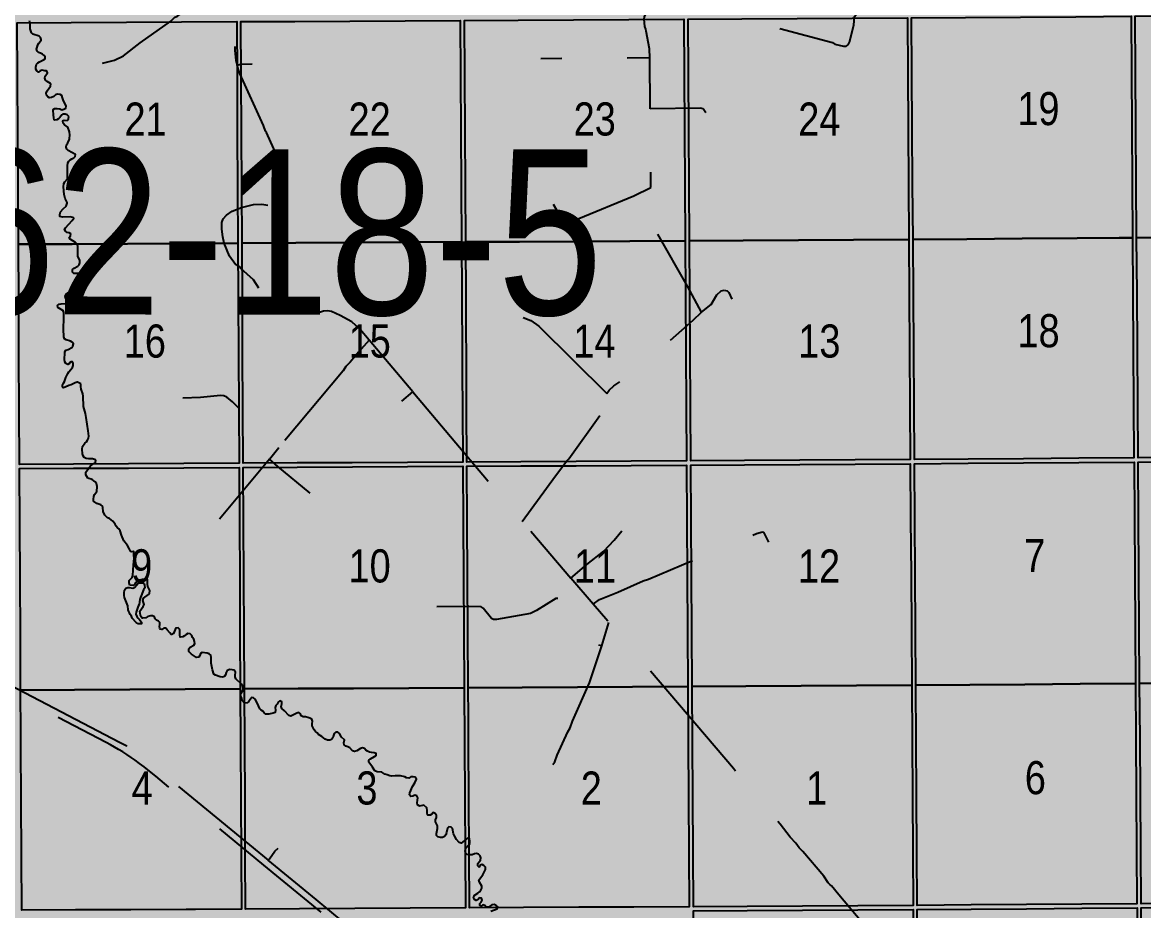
# Model space of a CAD drawing. Extents: x 403018 to 417191, y 6033193 to 6042673.
# Drawn here: x 415495.6 to 415766.7, y 6036621.3 to 6036836 of the extents above; entities that cross this region are included whole.
import ezdxf

# ---------------------------------------------------------------- set-up
doc = ezdxf.new("R2010")
doc.units = 0
doc.header["$LTSCALE"] = 5
doc.linetypes.add('DASHED2', pattern=[9.525, 6.35, -3.175])
for name, color, linetype in [('Quarters', 8, 'Continuous'), ('RoadSeg', 57, 'DASHED2'), ('ROUTE-MAP-HWY', 2, 'Continuous'), ('T-WATER', 160, 'Continuous')]:
    doc.layers.add(name, color=color, linetype=linetype)
doc.layers.add('ROUTE-MAP-BACKGROUND-H', color=7, linetype='Continuous', true_color=0xf0ebff)
doc.styles.add('120', font='ARIALN.TTF', dxfattribs={"height": 13})

msp = doc.modelspace()

# ---------------------------------------------------------------- hatches: boundary and pattern name
at = {"layer": 'ROUTE-MAP-BACKGROUND-H'}
h = msp.add_hatch(color=256, dxfattribs=at)
h.dxf.hatch_style = 1
h.paths.add_polyline_path([(412923.423, 6037807.465), (416092.9, 6037807.465), (416092.9, 6035965.758), (412923.423, 6035965.758)])

# ---------------------------------------------------------------- linework, layer by layer
at = {"layer": 'Quarters'}
for points in [[(415507.62, 6036782.425), (415494.601, 6036782.356), (415494.535, 6036795.746), (415494.468, 6036809.135), (415494.402, 6036822.524), (415494.335, 6036835.913), (415507.349, 6036835.982), (415520.697, 6036836.053), (415534.046, 6036836.123), (415547.394, 6036836.194), (415547.465, 6036822.805), (415547.536, 6036809.416), (415547.608, 6036796.026), (415547.679, 6036782.637), (415534.326, 6036782.566), (415520.973, 6036782.496), (415507.62, 6036782.425)], [(415601.69, 6036796.312), (415601.766, 6036782.923), (415588.412, 6036782.853), (415575.057, 6036782.782), (415561.703, 6036782.711), (415548.683, 6036782.642), (415548.612, 6036796.032), (415548.541, 6036809.421), (415548.47, 6036822.81), (415548.398, 6036836.199), (415561.413, 6036836.268), (415574.763, 6036836.339), (415588.112, 6036836.409), (415601.462, 6036836.48), (415601.538, 6036823.091), (415601.614, 6036809.702), (415601.69, 6036796.312)], [(415655.773, 6036796.598), (415655.854, 6036783.209), (415642.499, 6036783.139), (415629.145, 6036783.068), (415615.79, 6036782.997), (415602.77, 6036782.928), (415602.694, 6036796.318), (415602.618, 6036809.707), (415602.542, 6036823.096), (415602.466, 6036836.485), (415615.481, 6036836.554), (415628.831, 6036836.625), (415642.181, 6036836.695), (415655.53, 6036836.766), (415655.611, 6036823.377), (415655.692, 6036809.988), (415655.773, 6036796.598)], [(415709.856, 6036796.924), (415709.941, 6036783.534), (415696.587, 6036783.454), (415683.232, 6036783.374), (415669.877, 6036783.294), (415656.858, 6036783.215), (415656.777, 6036796.604), (415656.696, 6036809.994), (415656.615, 6036823.383), (415656.535, 6036836.772), (415669.549, 6036836.85), (415682.899, 6036836.93), (415696.249, 6036837.01), (415709.599, 6036837.091), (415709.685, 6036823.702), (415709.77, 6036810.313), (415709.856, 6036796.924)], [(415723.964, 6036783.639), (415710.946, 6036783.542), (415710.86, 6036796.931), (415710.774, 6036810.32), (415710.689, 6036823.709), (415710.603, 6036837.098), (415723.617, 6036837.195), (415736.966, 6036837.294), (415750.314, 6036837.393), (415763.663, 6036837.492), (415763.753, 6036824.103), (415763.844, 6036810.714), (415763.934, 6036797.325), (415764.024, 6036783.936), (415760.808, 6036783.912), (415750.671, 6036783.837), (415737.318, 6036783.738), (415723.964, 6036783.639)], [(415778.047, 6036784.04), (415765.029, 6036783.943), (415764.938, 6036797.332), (415764.848, 6036810.721), (415764.758, 6036824.11), (415764.667, 6036837.499), (415777.681, 6036837.595), (415791.03, 6036837.694), (415804.378, 6036837.793), (415817.727, 6036837.892), (415817.822, 6036824.504), (415817.917, 6036811.115), (415818.012, 6036797.726), (415818.108, 6036784.337), (415804.754, 6036784.238), (415791.401, 6036784.139), (415778.047, 6036784.04)], [(415507.889, 6036729.203), (415494.866, 6036729.134), (415494.801, 6036742.189), (415494.734, 6036755.578), (415494.668, 6036768.967), (415494.601, 6036782.356), (415507.62, 6036782.425), (415520.973, 6036782.496), (415534.326, 6036782.566), (415547.679, 6036782.637), (415547.75, 6036769.248), (415547.822, 6036755.859), (415547.893, 6036742.469), (415547.962, 6036729.415), (415534.605, 6036729.344), (415521.247, 6036729.274), (415507.889, 6036729.203)], [(415601.994, 6036742.755), (415602.068, 6036729.701), (415588.709, 6036729.63), (415575.35, 6036729.56), (415561.991, 6036729.489), (415548.967, 6036729.42), (415548.897, 6036742.475), (415548.826, 6036755.864), (415548.755, 6036769.253), (415548.683, 6036782.642), (415561.703, 6036782.711), (415575.057, 6036782.782), (415588.412, 6036782.853), (415601.766, 6036782.923), (415601.837, 6036770.439), (415601.842, 6036769.534), (415601.918, 6036756.145), (415601.947, 6036751.119), (415601.994, 6036742.755)], [(415656.096, 6036743.042), (415656.175, 6036729.988), (415642.816, 6036729.917), (415629.456, 6036729.846), (415616.097, 6036729.775), (415603.073, 6036729.706), (415602.999, 6036742.761), (415602.923, 6036756.15), (415602.896, 6036760.793), (415602.847, 6036769.539), (415602.77, 6036782.928), (415615.79, 6036782.997), (415629.145, 6036783.068), (415642.499, 6036783.139), (415655.854, 6036783.209), (415655.934, 6036769.82), (415656.015, 6036756.431), (415656.096, 6036743.042)], [(415710.198, 6036743.367), (415710.282, 6036730.313), (415696.922, 6036730.233), (415683.563, 6036730.152), (415670.203, 6036730.072), (415657.179, 6036729.994), (415657.1, 6036743.048), (415657.019, 6036756.437), (415656.939, 6036769.826), (415656.858, 6036783.215), (415669.877, 6036783.294), (415683.232, 6036783.374), (415696.587, 6036783.454), (415709.941, 6036783.534), (415710.027, 6036770.145), (415710.112, 6036756.756), (415710.198, 6036743.367)], [(415724.309, 6036730.417), (415711.286, 6036730.321), (415711.202, 6036743.375), (415711.117, 6036756.764), (415711.031, 6036770.153), (415710.946, 6036783.542), (415723.964, 6036783.639), (415737.318, 6036783.738), (415750.671, 6036783.837), (415760.808, 6036783.912), (415764.024, 6036783.936), (415764.115, 6036770.547), (415764.205, 6036757.158), (415764.296, 6036743.769), (415764.384, 6036730.715), (415751.025, 6036730.616), (415737.667, 6036730.517), (415724.309, 6036730.417)], [(415778.411, 6036730.819), (415765.388, 6036730.722), (415765.3, 6036743.776), (415765.209, 6036757.165), (415765.119, 6036770.554), (415765.029, 6036783.943), (415778.047, 6036784.04), (415791.401, 6036784.139), (415804.754, 6036784.238), (415818.108, 6036784.337), (415818.203, 6036770.948), (415818.298, 6036757.56), (415818.393, 6036744.171), (415818.486, 6036731.117), (415805.128, 6036731.018), (415791.769, 6036730.918), (415778.411, 6036730.819)], [(415508.165, 6036674.642), (415495.137, 6036674.573), (415495.07, 6036687.962), (415495.004, 6036701.352), (415494.937, 6036714.741), (415494.871, 6036728.13), (415507.894, 6036728.199), (415521.252, 6036728.269), (415534.61, 6036728.34), (415547.968, 6036728.411), (415548.039, 6036715.022), (415548.11, 6036701.632), (415548.182, 6036688.243), (415548.253, 6036674.854), (415534.89, 6036674.783), (415521.527, 6036674.712), (415508.165, 6036674.642)], [(415602.302, 6036688.529), (415602.378, 6036675.14), (415589.014, 6036675.069), (415575.65, 6036674.999), (415562.286, 6036674.928), (415549.257, 6036674.859), (415549.186, 6036688.248), (415549.115, 6036701.638), (415549.043, 6036715.027), (415548.972, 6036728.416), (415561.996, 6036728.485), (415575.356, 6036728.556), (415588.715, 6036728.626), (415602.074, 6036728.697), (415602.15, 6036715.308), (415602.226, 6036701.918), (415602.302, 6036688.529)], [(415656.423, 6036688.816), (415656.504, 6036675.427), (415643.14, 6036675.356), (415629.776, 6036675.285), (415616.412, 6036675.214), (415603.383, 6036675.145), (415603.307, 6036688.535), (415603.231, 6036701.924), (415603.154, 6036715.313), (415603.078, 6036728.702), (415616.103, 6036728.771), (415629.462, 6036728.842), (415642.822, 6036728.912), (415656.181, 6036728.983), (415656.262, 6036715.594), (415656.342, 6036702.205), (415656.423, 6036688.816)], [(415710.545, 6036689.142), (415710.63, 6036675.753), (415697.266, 6036675.672), (415683.902, 6036675.592), (415670.538, 6036675.511), (415657.508, 6036675.433), (415657.428, 6036688.822), (415657.347, 6036702.211), (415657.266, 6036715.6), (415657.185, 6036728.989), (415670.21, 6036729.068), (415683.569, 6036729.148), (415696.929, 6036729.228), (415710.288, 6036729.309), (415710.374, 6036715.92), (415710.459, 6036702.531), (415710.545, 6036689.142)], [(415724.663, 6036675.857), (415711.635, 6036675.76), (415711.549, 6036689.149), (415711.463, 6036702.538), (415711.378, 6036715.927), (415711.292, 6036729.316), (415724.316, 6036729.413), (415737.674, 6036729.512), (415751.032, 6036729.612), (415764.39, 6036729.711), (415764.481, 6036716.322), (415764.571, 6036702.933), (415764.662, 6036689.544), (415764.752, 6036676.155), (415751.389, 6036676.056), (415738.026, 6036675.956), (415724.663, 6036675.857)], [(415778.784, 6036676.259), (415765.756, 6036676.162), (415765.666, 6036689.551), (415765.575, 6036702.94), (415765.485, 6036716.329), (415765.395, 6036729.718), (415778.418, 6036729.815), (415791.776, 6036729.914), (415805.135, 6036730.013), (415818.493, 6036730.113), (415818.588, 6036716.724), (415818.683, 6036703.335), (415818.778, 6036689.946), (415818.873, 6036676.557), (415805.51, 6036676.458), (415792.147, 6036676.359), (415778.784, 6036676.259)], [(415725.007, 6036622.634), (415711.974, 6036622.537), (415711.891, 6036635.592), (415711.806, 6036648.982), (415711.72, 6036662.371), (415711.635, 6036675.76), (415724.663, 6036675.857), (415738.026, 6036675.956), (415751.389, 6036676.056), (415764.752, 6036676.155), (415764.842, 6036662.766), (415764.933, 6036649.377), (415765.023, 6036635.987), (415765.11, 6036622.932), (415751.743, 6036622.833), (415738.375, 6036622.733), (415725.007, 6036622.634)], [(415779.148, 6036623.036), (415766.115, 6036622.939), (415766.027, 6036635.995), (415765.937, 6036649.385), (415765.847, 6036662.774), (415765.756, 6036676.162), (415778.784, 6036676.259), (415792.147, 6036676.359), (415805.51, 6036676.458), (415818.873, 6036676.557), (415818.969, 6036663.169), (415819.064, 6036649.78), (415819.158, 6036636.39), (415819.251, 6036623.335), (415805.883, 6036623.235), (415792.515, 6036623.136), (415779.148, 6036623.036)], [(415508.433, 6036621.418), (415495.401, 6036621.349), (415495.336, 6036634.404), (415495.27, 6036647.794), (415495.203, 6036661.184), (415495.19, 6036663.933), (415495.137, 6036674.573), (415508.165, 6036674.642), (415521.527, 6036674.712), (415534.89, 6036674.783), (415548.253, 6036674.854), (415548.324, 6036661.465), (415548.395, 6036648.075), (415548.466, 6036634.685), (415548.536, 6036621.63), (415537.445, 6036621.571), (415535.168, 6036621.559), (415521.801, 6036621.489), (415508.433, 6036621.418)], [(415602.606, 6036634.971), (415602.68, 6036621.916), (415589.311, 6036621.846), (415575.943, 6036621.775), (415562.574, 6036621.704), (415549.54, 6036621.635), (415549.471, 6036634.69), (415549.4, 6036648.081), (415549.328, 6036661.47), (415549.257, 6036674.859), (415562.286, 6036674.928), (415575.65, 6036674.999), (415589.014, 6036675.069), (415602.378, 6036675.14), (415602.454, 6036661.751), (415602.53, 6036648.362), (415602.606, 6036634.971)], [(415656.746, 6036635.258), (415656.825, 6036622.203), (415643.456, 6036622.132), (415630.087, 6036622.061), (415616.718, 6036621.991), (415603.684, 6036621.922), (415603.611, 6036634.977), (415603.535, 6036648.367), (415603.459, 6036661.756), (415603.422, 6036668.195), (415603.383, 6036675.145), (415616.412, 6036675.214), (415629.776, 6036675.285), (415643.14, 6036675.356), (415656.504, 6036675.427), (415656.585, 6036662.037), (415656.666, 6036648.648), (415656.746, 6036635.258)], [(415710.887, 6036635.584), (415710.97, 6036622.529), (415697.601, 6036622.449), (415684.232, 6036622.368), (415670.863, 6036622.288), (415657.829, 6036622.209), (415657.751, 6036635.264), (415657.67, 6036648.654), (415657.589, 6036662.044), (415657.508, 6036675.433), (415670.538, 6036675.511), (415683.902, 6036675.592), (415697.266, 6036675.672), (415710.63, 6036675.753), (415710.716, 6036662.364), (415710.801, 6036648.975), (415710.887, 6036635.584)], [(415725.359, 6036568.069), (415712.322, 6036567.972), (415712.236, 6036581.362), (415712.151, 6036594.752), (415712.066, 6036608.142), (415711.981, 6036621.533), (415725.014, 6036621.629), (415738.382, 6036621.729), (415751.749, 6036621.828), (415765.117, 6036621.928), (415765.207, 6036608.538), (415765.297, 6036595.148), (415765.387, 6036581.758), (415765.477, 6036568.368), (415752.105, 6036568.268), (415738.732, 6036568.169), (415725.359, 6036568.069)], [(415779.519, 6036568.472), (415766.481, 6036568.375), (415766.391, 6036581.765), (415766.301, 6036595.155), (415766.211, 6036608.545), (415766.121, 6036621.935), (415779.154, 6036622.032), (415792.522, 6036622.132), (415805.89, 6036622.231), (415819.258, 6036622.33), (415819.348, 6036609.558), (415819.353, 6036608.94), (415819.447, 6036595.55), (415819.542, 6036582.16), (415819.637, 6036568.77), (415806.264, 6036568.671), (415792.892, 6036568.572), (415779.519, 6036568.472)], [(415711.232, 6036581.355), (415711.317, 6036567.964), (415697.944, 6036567.885), (415684.57, 6036567.806), (415671.195, 6036567.726), (415658.157, 6036567.649), (415658.077, 6036581.037), (415657.996, 6036594.427), (415657.916, 6036607.816), (415657.835, 6036621.205), (415670.869, 6036621.283), (415684.238, 6036621.364), (415697.607, 6036621.445), (415710.976, 6036621.525), (415711.062, 6036608.135), (415711.147, 6036594.745), (415711.232, 6036581.355)]]:
    msp.add_lwpolyline(points, close=True, dxfattribs=at)
at = {"layer": 'RoadSeg'}
for p, q in [((415555.34, 6036730.451), (415557.571, 6036733.215)), ((415633.595, 6036695.386), (415628.2, 6036701.68)), ((415635.659, 6036685.263), (415637.391, 6036690.924))]:
    msp.add_line(p, q, dxfattribs=at)
at = {"layer": 'RoadSeg', "flags": 128}
for points in [[(415647.281, 6036827.454), (415647.181, 6036829.585), (415646.382, 6036833.881), (415646.315, 6036834.413), (415646.082, 6036835.013), (415645.949, 6036836.778), (415645.996, 6036837.377), (415647.115, 6036839.975), (415647.448, 6036842.139), (415647.779, 6036842.538), (415648.413, 6036842.605), (415649.213, 6036842.572), (415691.47, 6036831.117), (415692.07, 6036830.784), (415694.168, 6036830.284), (415694.767, 6036830.284), (415695.266, 6036830.617), (415695.566, 6036831.25), (415696.632, 6036835.313), (415696.832, 6036837.444), (415697.198, 6036837.943), (415701.294, 6036840.641), (415702.759, 6036842.239), (415704.158, 6036843.305), (415711.683, 6036847.101), (415712.283, 6036847.567), (415716.645, 6036849.698), (415717.777, 6036850.098), (415719.476, 6036851.03), (415720.708, 6036851.163), (415723.205, 6036850.397), (415724.337, 6036850.231), (415725.736, 6036850.63), (415726.502, 6036851.53), (415726.802, 6036852.329), (415727.701, 6036855.226), (415727.634, 6036856.991), (415727.001, 6036858.19), (415726.002, 6036859.389), (415720.974, 6036863.884), (415720.042, 6036864.35), (415716.046, 6036865.549), (415714.148, 6036865.749), (415712.916, 6036866.215), (415706.589, 6036867.913), (415704.957, 6036867.713), (415703.359, 6036866.182), (415702.559, 6036865.915), (415684.877, 6036861.619), (415681.514, 6036860.021)], [(415514.947, 6036826.188), (415517.844, 6036826.854), (415520.009, 6036827.92), (415524.071, 6036831.084), (415531.464, 6036836.345), (415532.463, 6036837.244), (415533.062, 6036837.51), (415538.956, 6036841.939), (415540.455, 6036842.772), (415541.754, 6036842.905), (415542.986, 6036842.638), (415546.582, 6036840.174), (415546.782, 6036833.348), (415546.948, 6036829.285), (415547.179, 6036826.769), (415547.512, 6036825.691)], [(415589.972, 6036746.668), (415579.449, 6036759.155), (415577.251, 6036761.786), (415575.22, 6036763.584), (415572.423, 6036765.183), (415570.325, 6036766.115), (415569.326, 6036766.282), (415568.36, 6036766.182), (415567.195, 6036765.815), (415565.23, 6036765.915), (415563.798, 6036766.415), (415561.5, 6036767.614), (415560.135, 6036767.947), (415557.438, 6036768.047), (415556.039, 6036768.446), (415554.774, 6036769.179), (415553.408, 6036770.744), (415551.411, 6036773.807), (415548.347, 6036776.505), (415548.214, 6036776.804), (415547.115, 6036777.471), (415545.616, 6036779.468), (415544.384, 6036782.665), (415544.018, 6036784.13), (415543.785, 6036785.995), (415543.785, 6036787.66), (415544.151, 6036788.493), (415544.95, 6036789.425), (415546.316, 6036790.357), (415548.513, 6036791.256), (415551.41, 6036791.956), (415553.442, 6036792.056), (415558.37, 6036791.323), (415560.202, 6036791.357), (415561.434, 6036791.689), (415561.867, 6036791.989), (415562.1, 6036792.456), (415561.867, 6036793.687), (415558.104, 6036801.779), (415557.804, 6036802.213), (415554.574, 6036809.405), (415554.341, 6036809.738), (415553.841, 6036811.07), (415548.18, 6036823.657), (415547.848, 6036824.523), (415547.512, 6036825.691), (415548.323, 6036825.944), (415564.231, 6036826.422)], [(415660.868, 6036814.167), (415660.202, 6036815.099), (415659.569, 6036815.299), (415647.415, 6036815.099), (415647.281, 6036827.454), (415620.908, 6036827.221)], [(415623.905, 6036792.056), (415626.402, 6036787.76), (415626.735, 6036787.461), (415627.201, 6036787.361), (415630.098, 6036788.626), (415643.418, 6036794.12), (415647.548, 6036796.119), (415647.415, 6036815.099)], [(415616.645, 6036764.65), (415618.51, 6036763.917), (415620.441, 6036762.552), (415636.925, 6036746.302), (415637.491, 6036747.134), (415638.59, 6036748.133), (415643.585, 6036751.63), (415645.017, 6036752.995), (415646.549, 6036754.06), (415657.804, 6036764.017), (415659.802, 6036765.949), (415656.406, 6036772.209), (415647.947, 6036786.994), (415647.548, 6036789.092), (415647.548, 6036796.119)], [(415659.802, 6036765.949), (415662.133, 6036767.78), (415663.498, 6036770.145), (415664.531, 6036771.11), (415665.297, 6036771.277), (415666.029, 6036771.143), (415666.429, 6036770.71), (415667.161, 6036769.112)], [(415579.449, 6036759.155), (415576.818, 6036756.292), (415574.854, 6036753.861), (415573.755, 6036752.795), (415573.122, 6036751.796), (415557.571, 6036733.215), (415555.806, 6036734.813), (415546.349, 6036744.304), (415545.017, 6036745.369), (415544.284, 6036745.702), (415543.485, 6036745.835), (415538.623, 6036745.336), (415534.328, 6036745.136)], [(415587.308, 6036744.437), (415589.972, 6036746.668), (415616.445, 6036715.366), (415628.2, 6036701.68), (415632.063, 6036704.943), (415636.192, 6036708.14), (415638.657, 6036710.87), (415640.854, 6036713.535), (415641.187, 6036714.167), (415645.317, 6036718.263), (415646.415, 6036719.062)], [(415616.445, 6036715.366), (415624.471, 6036726.355), (415627.201, 6036729.985), (415627.734, 6036730.484), (415635.659, 6036741.673), (415636.459, 6036743.105), (415636.659, 6036744.104), (415636.592, 6036745.07), (415636.925, 6036746.302)], [(415560.538, 6036540.893), (415559.482, 6036543.219), (415559.348, 6036543.519), (415559.205, 6036543.847), (415559.033, 6036544.254), (415558.879, 6036544.633), (415558.697, 6036545.107), (415558.544, 6036545.523), (415558.394, 6036545.947), (415558.243, 6036546.388), (415558.085, 6036546.867), (415557.947, 6036547.304), (415557.832, 6036547.683), (415557.695, 6036548.155), (415557.566, 6036548.617), (415557.446, 6036549.072), (415557.336, 6036549.545), (415557.237, 6036549.969), (415557.104, 6036550.585), (415556.97, 6036551.236), (415556.859, 6036551.833), (415556.77, 6036552.413), (415556.671, 6036553.084), (415556.589, 6036553.696), (415556.519, 6036554.326), (415556.454, 6036554.967), (415556.398, 6036555.597), (415556.35, 6036556.228), (415556.311, 6036556.826), (415556.278, 6036557.479), (415556.256, 6036558.1), (415556.242, 6036558.748), (415556.244, 6036559.322), (415556.262, 6036559.954), (415556.294, 6036560.631), (415556.334, 6036561.236), (415556.381, 6036561.88), (415556.461, 6036562.552), (415556.528, 6036563.176), (415556.604, 6036563.805), (415556.685, 6036564.448), (415556.789, 6036565.072), (415556.905, 6036565.721), (415557.03, 6036566.359), (415557.171, 6036566.969), (415557.307, 6036567.558), (415557.465, 6036568.203), (415557.639, 6036568.838), (415557.8, 6036569.396), (415557.957, 6036569.893), (415558.115, 6036570.443), (415558.282, 6036570.989), (415558.473, 6036571.537), (415558.671, 6036572.102), (415558.868, 6036572.573), (415559.121, 6036573.239), (415559.329, 6036573.765), (415559.505, 6036574.177), (415559.717, 6036574.627), (415559.935, 6036575.114), (415560.246, 6036575.723), (415560.57, 6036576.382), (415560.896, 6036576.99), (415561.222, 6036577.609), (415561.571, 6036578.213), (415561.923, 6036578.805), (415562.285, 6036579.389), (415562.669, 6036579.98), (415563.06, 6036580.559), (415563.465, 6036581.15), (415563.872, 6036581.737), (415574.228, 6036596.588), (415578.909, 6036603.37), (415580.957, 6036606.241), (415581.715, 6036607.326), (415582.667, 6036608.688), (415553.961, 6036632.262), (415527.798, 6036653.79), (415526.3, 6036654.999), (415525.021, 6036656.019), (415523.886, 6036656.863), (415522.793, 6036657.647), (415521.846, 6036658.303), (415520.781, 6036659.01), (415519.829, 6036659.614), (415518.818, 6036660.231), (415517.851, 6036660.803), (415516.858, 6036661.368), (415515.844, 6036661.92), (415457.44, 6036692.32), (415449.665, 6036696.368), (415410.011, 6036717.002), (415362.415, 6036741.788), (415359.846, 6036743.131), (415360.218, 6036743.135), (415360.653, 6036742.988), (415361.226, 6036742.733), (415361.6, 6036742.559), (415361.947, 6036742.483), (415362.512, 6036742.536), (415362.931, 6036742.603), (415362.415, 6036741.788), (415361.534, 6036740.641), (415356.439, 6036736.745), (415344.518, 6036728.653), (415351.777, 6036718.996), (415354.774, 6036714.467), (415360.668, 6036706.175), (415361.234, 6036705.609), (415361.9, 6036705.409), (415362.899, 6036705.509)], [(415565.13, 6036722.159), (415557.338, 6036728.619), (415555.34, 6036730.451), (415537.758, 6036709.438), (415536.492, 6036708.406), (415534.994, 6036708.007), (415533.762, 6036707.94), (415532.896, 6036708.073), (415531.331, 6036708.706)], [(415729.099, 6036581.966), (415693.002, 6036625.09), (415691.271, 6036627.287), (415690.804, 6036627.587), (415690.405, 6036628.02), (415689.339, 6036629.552), (415684.278, 6036635.579), (415683.412, 6036636.412), (415682.612, 6036637.577), (415681.247, 6036639.009), (415678.85, 6036642.139), (415677.118, 6036644.004), (415667.528, 6036655.592), (415637.391, 6036690.924), (415633.595, 6036695.386), (415635.16, 6036696.452), (415639.589, 6036698.283), (415645.716, 6036700.98), (415646.948, 6036701.38), (415661.201, 6036707.44), (415662.266, 6036707.807), (415665.73, 6036709.339), (415666.329, 6036709.738), (415666.928, 6036709.838), (415673.089, 6036712.402), (415674.521, 6036712.835), (415674.82, 6036712.768), (415676.019, 6036710.371)], [(415450.405, 6036697.716), (415455.331, 6036695.152), (415458.247, 6036693.635), (415470.551, 6036687.232), (415519.026, 6036662.021), (415519.814, 6036661.604), (415520.632, 6036661.153), (415521.455, 6036660.663), (415522.248, 6036660.154), (415522.992, 6036659.639), (415523.707, 6036659.113), (415524.547, 6036658.457), (415525.303, 6036657.835), (415554.989, 6036633.45)], [(415623.871, 6036656.625), (415624.338, 6036657.257), (415624.87, 6036658.823), (415627.434, 6036664.484), (415628, 6036665.449), (415628.6, 6036667.048), (415632.696, 6036676.305), (415635.659, 6036685.263), (415634.927, 6036685.463), (415632.496, 6036686.661), (415630.698, 6036687.694), (415628.766, 6036689.059), (415628.034, 6036690.391), (415625.736, 6036696.119), (415625.17, 6036696.751), (415624.537, 6036696.718), (415619.909, 6036693.854), (415618.41, 6036693.088), (415610.252, 6036691.623), (415609.452, 6036691.656), (415608.986, 6036691.923), (415606.955, 6036694.387), (415606.522, 6036694.72), (415603.525, 6036694.82), (415591.803, 6036694.62)], [(415611.251, 6036601.78), (415611.118, 6036603.145), (415610.718, 6036603.844), (415609.819, 6036604.044), (415609.519, 6036603.744), (415608.587, 6036599.549), (415608.087, 6036598.55), (415607.621, 6036598.317), (415606.722, 6036598.35), (415605.39, 6036598.883), (415602.992, 6036600.281), (415598.93, 6036604.044), (415588.84, 6036610.371), (415587.175, 6036611.636), (415586.142, 6036611.836), (415585.11, 6036611.67), (415584.278, 6036611.037), (415583.6, 6036609.97), (415566.606, 6036623.915), (415554.989, 6036633.45), (415555.307, 6036633.814), (415556.639, 6036635.612), (415557.538, 6036636.478), (415559.103, 6036636.911), (415560.834, 6036636.811), (415564.264, 6036634.314)]]:
    msp.add_lwpolyline(points, dxfattribs=at)
at = {"layer": 'ROUTE-MAP-HWY', "const_width": 2}
for points in [[(415494.124, 6036676.227), (415495.131, 6036675.704), (415497.288, 6036674.584), (415502.125, 6036672.072), (415519.906, 6036662.836), (415520.105, 6036662.732), (415520.336, 6036662.608), (415520.567, 6036662.483), (415520.796, 6036662.355), (415521.024, 6036662.225), (415521.251, 6036662.093), (415521.477, 6036661.96), (415521.593, 6036661.89), (415521.702, 6036661.824), (415521.926, 6036661.686), (415522.148, 6036661.546), (415522.369, 6036661.405), (415522.589, 6036661.261), (415522.808, 6036661.116), (415523.025, 6036660.969), (415523.241, 6036660.82), (415523.456, 6036660.669), (415523.669, 6036660.516), (415523.881, 6036660.361), (415524.092, 6036660.204), (415524.301, 6036660.046), (415524.509, 6036659.886), (415524.716, 6036659.723), (415524.921, 6036659.56), (415525.112, 6036659.404), (415538.991, 6036648.025), (415539.232, 6036647.828), (415544.26, 6036643.706), (415544.414, 6036643.579), (415548.437, 6036640.281), (415549.445, 6036639.454), (415553.353, 6036636.25), (415555.009, 6036634.892), (415555.229, 6036634.712), (415555.241, 6036634.702), (415555.435, 6036634.543), (415555.461, 6036634.522), (415555.616, 6036634.395), (415555.627, 6036634.385), (415555.951, 6036634.12), (415555.976, 6036634.1), (415567.474, 6036624.672), (415571.035, 6036621.749), (415572.251, 6036620.751), (415575.965, 6036617.704)], [(415575.994, 6036612.432), (415565.898, 6036620.717), (415564.681, 6036621.715), (415553.042, 6036631.258), (415552.655, 6036631.575), (415552.32, 6036631.85), (415550.78, 6036633.113), (415549.473, 6036634.184), (415548.465, 6036635.011), (415541.817, 6036640.461), (415541.662, 6036640.588), (415536.66, 6036644.69), (415533.464, 6036647.31), (415532.948, 6036647.733), (415532.633, 6036647.991), (415522.539, 6036656.267), (415522.374, 6036656.401), (415522.196, 6036656.543), (415522.018, 6036656.683), (415521.838, 6036656.822), (415521.657, 6036656.959), (415521.618, 6036656.987), (415521.474, 6036657.094), (415521.291, 6036657.228), (415521.106, 6036657.36), (415520.921, 6036657.491), (415520.734, 6036657.62), (415520.546, 6036657.748), (415520.357, 6036657.873), (415520.166, 6036657.997), (415519.975, 6036658.12), (415519.783, 6036658.241), (415519.589, 6036658.36), (415519.395, 6036658.477), (415519.2, 6036658.593), (415519.003, 6036658.707), (415518.806, 6036658.819), (415518.607, 6036658.93), (415518.408, 6036659.038), (415518.208, 6036659.145), (415518.036, 6036659.236), (415500.254, 6036668.471), (415495.154, 6036671.12), (415494.147, 6036671.643)]]:
    msp.add_lwpolyline(points, dxfattribs=at)
at = {"layer": 'T-WATER'}
for points in [[(415506.933, 6036809.582), (415506.57, 6036810.71), (415505.744, 6036811.28), (415505.422, 6036811.627), (415505.317, 6036812.122), (415505.434, 6036812.27), (415505.651, 6036812.339), (415506.352, 6036812.31), (415506.437, 6036812.345), (415506.737, 6036812.721), (415506.779, 6036813.23), (415506.73, 6036813.351), (415506.383, 6036813.673), (415505.903, 6036813.813), (415505.357, 6036813.817), (415505.087, 6036813.628), (415504.651, 6036813.008), (415504.278, 6036812.701), (415503.853, 6036812.451), (415503.355, 6036812.405), (415503.282, 6036812.465), (415503.136, 6036812.941), (415503.113, 6036813.671), (415502.975, 6036814.827), (415503.007, 6036814.922), (415503.444, 6036815.164), (415503.945, 6036815.22), (415504.585, 6036815.077), (415505.1, 6036814.891), (415505.58, 6036815.028), (415506.051, 6036815.303), (415506.132, 6036815.796), (415505.447, 6036817.265), (415505.264, 6036817.76), (415505.127, 6036818.37), (415504.699, 6036818.61), (415504.06, 6036818.633), (415503.588, 6036818.469), (415503.174, 6036818.117), (415502.591, 6036817.884), (415502.121, 6036817.788), (415501.681, 6036818.023), (415501.374, 6036818.407), (415501.325, 6036818.905), (415501.514, 6036819.444), (415502.373, 6036820.634), (415502.4, 6036821.145), (415502.361, 6036821.228), (415501.967, 6036821.513), (415501.525, 6036821.749), (415501.157, 6036822.053), (415500.946, 6036822.507), (415501.079, 6036823.001), (415501.651, 6036823.813), (415501.473, 6036824.232), (415501.331, 6036824.308), (415500.967, 6036824.337), (415500.349, 6036824.449), (415499.882, 6036824.273), (415499.449, 6036823.995), (415499.078, 6036824.273), (415498.843, 6036824.72), (415498.826, 6036825.218), (415498.971, 6036825.883), (415499.291, 6036826.232), (415499.702, 6036826.502), (415500.149, 6036826.745), (415500.658, 6036826.924), (415501.073, 6036827.194), (415501.1, 6036827.672), (415500.791, 6036828.047), (415500.404, 6036828.333), (415499.968, 6036828.561), (415499.458, 6036828.722), (415499.094, 6036829.026), (415498.96, 6036829.509), (415499.094, 6036830.06), (415499.319, 6036830.552), (415499.559, 6036830.972), (415500.074, 6036831.679), (415500.072, 6036831.859), (415499.935, 6036832.381), (415499.583, 6036832.712), (415498.112, 6036833.209), (415497.722, 6036833.512), (415497.423, 6036834.499), (415497.413, 6036835.725), (415497.317, 6036836.392)], [(415506.498, 6036799.158), (415506.498, 6036799.302), (415506.489, 6036799.568), (415506.429, 6036801.332), (415506.509, 6036802.064), (415506.786, 6036802.45), (415507.127, 6036802.783), (415507.524, 6036803.059), (415507.972, 6036803.286), (415508.305, 6036803.615), (415508.437, 6036804.056), (415506.667, 6036805.051), (415506.279, 6036805.34), (415506.174, 6036805.827), (415506.252, 6036806.42), (415506.561, 6036806.883), (415506.961, 6036807.823), (415507.006, 6036808.948), (415506.968, 6036809.385), (415506.943, 6036809.408), (415506.933, 6036809.582)], [(415506.427, 6036792.306), (415506.389, 6036792.502), (415505.919, 6036793.407), (415505.642, 6036794.44), (415505.485, 6036796.284), (415505.564, 6036797.041), (415505.824, 6036797.478), (415506.503, 6036798.157), (415506.499, 6036799.035), (415506.498, 6036799.158)], [(415507.6, 6036758.699), (415507.158, 6036758.966), (415506.158, 6036759.277), (415505.745, 6036759.543), (415505.608, 6036760.021), (415505.48, 6036761.865), (415505.603, 6036764.579), (415505.584, 6036765.915), (415505.353, 6036766.363), (415504.91, 6036766.576), (415504.101, 6036767.1), (415504.018, 6036767.601), (415504.469, 6036767.879), (415504.952, 6036768.004), (415506.333, 6036768.088), (415506.832, 6036768.219), (415506.816, 6036768.691), (415506.391, 6036768.945), (415506.045, 6036769.288), (415505.929, 6036769.779), (415506.176, 6036770.311), (415506.518, 6036770.667), (415506.954, 6036770.909), (415508.383, 6036771.504), (415508.828, 6036771.763), (415509.17, 6036772.112), (415509.626, 6036772.984), (415509.918, 6036773.368), (415510.148, 6036773.806), (415510.322, 6036774.296), (415510.258, 6036774.795), (415509.881, 6036775.166), (415509.379, 6036775.342), (415508.19, 6036775.276), (415508.039, 6036775.317), (415507.711, 6036775.666), (415507.659, 6036776.175), (415507.697, 6036776.262), (415508.08, 6036776.567), (415508.965, 6036777.053), (415509.298, 6036777.398), (415509.46, 6036777.871), (415509.419, 6036778.507), (415508.947, 6036779.408), (415508.988, 6036780.678), (415508.955, 6036781.999), (415508.748, 6036782.454), (415508.384, 6036782.803), (415507.137, 6036783.591), (415506.905, 6036784.009), (415507.194, 6036784.401), (415507.295, 6036784.867), (415506.904, 6036785.142), (415506.348, 6036785.244), (415505.949, 6036785.511), (415505.726, 6036785.955), (415505.98, 6036786.378), (415507.618, 6036788.13), (415507.966, 6036788.709), (415507.801, 6036788.857), (415507.438, 6036788.942), (415507.078, 6036788.981), (415505.248, 6036788.923), (415504.635, 6036789.121), (415504.587, 6036789.609), (415504.789, 6036790.222), (415505.442, 6036790.929), (415506.155, 6036791.556), (415506.427, 6036792.306)], [(415505.828, 6036756.131), (415505.86, 6036756.327), (415506.101, 6036756.737), (415506.61, 6036756.906), (415507.503, 6036757.379), (415507.795, 6036757.764), (415507.894, 6036758.262), (415507.6, 6036758.699)], [(415509.7, 6036748.589), (415508.901, 6036749.023), (415508.795, 6036749.009), (415508.308, 6036748.896), (415507.358, 6036748.405), (415506.804, 6036748.249), (415505.922, 6036747.786), (415505.41, 6036747.685), (415505.306, 6036747.797), (415505.26, 6036747.973), (415505.275, 6036748.322), (415505.46, 6036748.786), (415505.74, 6036749.188), (415506.082, 6036750.16), (415506.527, 6036751.091), (415506.753, 6036751.531), (415507.698, 6036752.581), (415507.875, 6036753.062), (415507.874, 6036753.566), (415507.702, 6036753.908), (415507.324, 6036753.916), (415506.983, 6036753.734), (415506.917, 6036753.535), (415506.568, 6036753.335), (415506.097, 6036753.554), (415505.813, 6036753.944), (415505.715, 6036754.535), (415505.828, 6036756.131)], [(415510.974, 6036740.469), (415510.807, 6036741.415), (415510.358, 6036743.134), (415510.288, 6036745.615), (415510.163, 6036746.249), (415509.797, 6036747.36), (415509.702, 6036747.945), (415509.7, 6036748.589)], [(415512.539, 6036730.504), (415511.565, 6036730.509), (415510.964, 6036730.577), (415510.524, 6036730.809), (415510.24, 6036731.209), (415510.06, 6036731.706), (415510, 6036732.841), (415510.12, 6036733.462), (415510.678, 6036734.31), (415511.037, 6036734.636), (415511.322, 6036735.034), (415511.517, 6036735.494), (415511.587, 6036735.997), (415511.49, 6036737.236), (415510.974, 6036740.469)], [(415514.979, 6036718.738), (415514.906, 6036719.04), (415514.556, 6036719.357), (415513.562, 6036719.698), (415512.767, 6036720.248), (415512.749, 6036720.744), (415512.834, 6036721.373), (415513.037, 6036721.834), (415513.589, 6036722.629), (415513.612, 6036723.772), (415513.476, 6036724.504), (415513.189, 6036724.894), (415512.814, 6036725.2), (415512.395, 6036725.462), (415511.415, 6036725.817), (415511.108, 6036726.191), (415510.893, 6036726.642), (415510.928, 6036727.262), (415512.033, 6036728.832), (415513.277, 6036729.646), (415513.305, 6036730.156), (415513.269, 6036730.22), (415512.539, 6036730.504)], [(415521.535, 6036699.973), (415521.397, 6036700.495), (415521.389, 6036701.06), (415521.429, 6036701.167), (415521.811, 6036701.453), (415522.139, 6036701.801), (415522.237, 6036702.289), (415522.401, 6036704.829), (415522.597, 6036706.493), (415522.502, 6036707.207), (415522.538, 6036708.06), (415522.408, 6036708.118), (415521.937, 6036708.016), (415521.709, 6036708.17), (415521.486, 6036708.654), (415520.987, 6036709.509), (415520.107, 6036710.647), (415519.51, 6036712.072), (415519.172, 6036713.079), (415518.918, 6036713.542), (415518.535, 6036713.836), (415518.211, 6036714.195), (415517.993, 6036714.667), (415517.391, 6036715.434), (415517.055, 6036715.777), (415516.646, 6036716.036), (415516.166, 6036716.215), (415515.801, 6036716.523), (415515.498, 6036716.897), (415515.077, 6036717.801), (415514.979, 6036718.738)], [(415525.881, 6036699.619), (415525.776, 6036700.175), (415525.788, 6036701.28), (415525.677, 6036701.378), (415524.494, 6036701.345), (415523.862, 6036701.164), (415523.402, 6036700.892), (415523.02, 6036700.591), (415522.745, 6036700.19), (415522.416, 6036699.848), (415521.535, 6036699.973)], [(415535.865, 6036683.823), (415535.794, 6036683.958), (415535.771, 6036684.467), (415535.817, 6036684.589), (415536.145, 6036684.942), (415536.981, 6036685.448), (415537.234, 6036685.859), (415537.21, 6036686.356), (415536.998, 6036686.914), (415536.708, 6036687.335), (415536.498, 6036687.803), (415536.165, 6036688.148), (415535.607, 6036688.248), (415535.161, 6036688.023), (415534.784, 6036687.712), (415534.357, 6036687.452), (415533.832, 6036687.365), (415533.739, 6036687.407), (415533.594, 6036687.879), (415533.594, 6036689.129), (415533.548, 6036689.288), (415533.211, 6036689.623), (415532.703, 6036689.59), (415532.619, 6036689.533), (415532.546, 6036689.459), (415532.248, 6036688.583), (415531.983, 6036688.153), (415531.663, 6036688), (415531.503, 6036688.051), (415531.236, 6036688.46), (415530.539, 6036689.117), (415530.268, 6036689.515), (415529.767, 6036689.538), (415529.311, 6036689.225), (415528.861, 6036689.277), (415528.762, 6036689.553), (415528.729, 6036689.861), (415528.819, 6036690.43), (415528.835, 6036690.953), (415528.473, 6036691.259), (415527.988, 6036691.45), (415527.678, 6036691.807), (415527.497, 6036692.313), (415527.039, 6036692.513), (415526.532, 6036692.501), (415525.897, 6036692.35), (415525.403, 6036692.087), (415524.707, 6036691.97), (415524.528, 6036692.01), (415524.376, 6036692.203), (415524.153, 6036692.659), (415524.019, 6036693.14), (415523.948, 6036693.668), (415524.797, 6036694.823), (415525.013, 6036695.268), (415524.718, 6036696.281), (415524.864, 6036696.815), (415526.019, 6036697.693), (415526.334, 6036698.043), (415526.378, 6036698.541), (415526.344, 6036698.684), (415525.881, 6036699.619)], [(415547.051, 6036678.148), (415547.103, 6036678.93), (415546.802, 6036679.404), (415546.315, 6036679.504), (415545.735, 6036679.523), (415545.08, 6036679.279), (415544.855, 6036678.834), (415544.714, 6036678.255), (415544.425, 6036677.861), (415543.947, 6036677.72), (415543.379, 6036677.76), (415542.299, 6036678.163), (415541.886, 6036678.443), (415541.507, 6036679.483), (415541.196, 6036681.112), (415541.249, 6036682.497), (415541.145, 6036682.991), (415540.745, 6036683.379), (415540.265, 6036683.516), (415539.072, 6036683.681), (415538.651, 6036683.427), (415538.466, 6036682.948), (415538.191, 6036682.553), (415537.698, 6036682.486), (415536.446, 6036683.25), (415535.865, 6036683.823)], [(415558.981, 6036669.594), (415558.261, 6036670.136), (415558.165, 6036670.626), (415558.271, 6036671.221), (415558.272, 6036671.735), (415557.79, 6036671.987), (415557.423, 6036671.671), (415557.211, 6036671.191), (415556.884, 6036670.832), (415556.689, 6036670.372), (415556.739, 6036669.71), (415556.686, 6036669.17), (415556.232, 6036668.968), (415555.145, 6036668.758), (415554.404, 6036668.76), (415554.019, 6036669.054), (415553.727, 6036669.474), (415553.293, 6036669.727), (415552.948, 6036670.068), (415552.319, 6036671.489), (415551.822, 6036672.414), (415551.422, 6036672.722), (415551.029, 6036672.776), (415550.607, 6036672.319), (415550.333, 6036671.83), (415549.952, 6036671.529), (415549.397, 6036671.403), (415549.046, 6036671.719), (415548.739, 6036672.095), (415548.609, 6036672.643), (415548.389, 6036673.109), (415548.269, 6036673.603), (415548.851, 6036674.448), (415548.953, 6036674.937), (415548.882, 6036675.503), (415548.57, 6036675.997), (415548.254, 6036676.354), (415547.536, 6036676.975), (415547.212, 6036677.328), (415547.031, 6036677.794), (415547.051, 6036678.148)], [(415570.73, 6036663.329), (415570.627, 6036663.043), (415570.339, 6036662.638), (415569.876, 6036662.45), (415569.321, 6036662.482), (415568.775, 6036662.726), (415567.988, 6036663.337), (415567.548, 6036663.567), (415567.184, 6036663.869), (415566.844, 6036664.241), (415566.451, 6036664.55), (415566.159, 6036664.955), (415565.658, 6036665.903), (415565.616, 6036666.4), (415565.706, 6036667.042), (415565.551, 6036667.583), (415565.109, 6036667.805), (415564.628, 6036667.941), (415564.038, 6036668.085), (415563.447, 6036668.147), (415563.016, 6036668.371), (415562.807, 6036668.841), (415562.419, 6036669.129), (415561.94, 6036669.002), (415560.497, 6036668.246), (415560.007, 6036668.443), (415558.981, 6036669.594)], [(415580.746, 6036658.494), (415581.076, 6036658.742), (415581.118, 6036659.223), (415580.665, 6036659.43), (415580, 6036659.471), (415579.51, 6036659.574), (415578.996, 6036659.779), (415578.59, 6036660.065), (415578.258, 6036660.442), (415577.792, 6036660.629), (415577.311, 6036660.437), (415576.439, 6036659.866), (415575.885, 6036659.718), (415575.4, 6036659.901), (415574.746, 6036660.63), (415574.292, 6036660.836), (415573.74, 6036660.996), (415573.411, 6036661.352), (415573.327, 6036661.842), (415573.443, 6036662.544), (415572.697, 6036663.184), (415572.238, 6036664.105), (415571.883, 6036664.427), (415571.383, 6036664.404), (415570.98, 6036664.063), (415570.73, 6036663.329)], [(415598.727, 6036641.537), (415598.375, 6036641.203), (415598.163, 6036640.123), (415597.963, 6036639.582), (415597.602, 6036639.197), (415597.16, 6036638.964), (415596.644, 6036638.919), (415596.066, 6036639.13), (415595.718, 6036639.451), (415595.694, 6036639.945), (415595.985, 6036641.146), (415595.926, 6036641.754), (415595.495, 6036642.737), (415595.5, 6036643.238), (415595.736, 6036643.783), (415595.703, 6036644.284), (415595.379, 6036644.742), (415594.925, 6036644.955), (415594.569, 6036644.593), (415594.147, 6036644.332), (415593.627, 6036644.341), (415593.556, 6036644.39), (415593.411, 6036644.866), (415593.472, 6036645.496), (415593.391, 6036646.106), (415592.61, 6036646.737), (415591.584, 6036646.549), (415591.496, 6036646.563), (415591.104, 6036646.86), (415590.992, 6036647.346), (415591.136, 6036648.005), (415591.17, 6036648.506), (415590.94, 6036649.013), (415590.448, 6036649.171), (415589.989, 6036648.921), (415589.486, 6036648.869), (415589.183, 6036649.276), (415589.265, 6036649.764), (415589.892, 6036651.279), (415590.459, 6036652.139), (415590.858, 6036653.059), (415590.563, 6036653.497), (415590.084, 6036653.636), (415589.512, 6036653.59), (415588.979, 6036653.316), (415588.48, 6036653.352), (415588.024, 6036653.644), (415586.963, 6036653.862), (415585.711, 6036653.867), (415584.885, 6036653.781), (415584.391, 6036653.858), (415583.799, 6036654.107), (415583.244, 6036654.227), (415582.445, 6036654.772), (415581.331, 6036654.834), (415580.766, 6036655.077), (415580.237, 6036655.962), (415579.353, 6036657.176), (415579.358, 6036657.655), (415579.747, 6036657.966), (415580.746, 6036658.494)], [(415603.627, 6036637.258), (415603.743, 6036637.522), (415603.792, 6036638.021), (415603.655, 6036638.664), (415603.176, 6036638.805), (415601.692, 6036637.539), (415601.227, 6036637.764), (415600.538, 6036638.471), (415600.027, 6036639.354), (415599.78, 6036639.861), (415599.572, 6036641.077), (415599.282, 6036641.46), (415598.727, 6036641.537)], [(415604.79, 6036624.77), (415604.854, 6036624.926), (415605.707, 6036625.482), (415606.09, 6036625.834), (415606.441, 6036626.237), (415606.688, 6036626.679), (415606.671, 6036627.196), (415606.104, 6036628.126), (415605.978, 6036628.647), (415606.569, 6036629.542), (415606.89, 6036629.904), (415607.57, 6036631.243), (415607.58, 6036631.764), (415607.188, 6036632.181), (415606.751, 6036632.409), (415606.292, 6036632.213), (415606.001, 6036631.791), (415605.672, 6036632.124), (415605.726, 6036632.62), (415606.341, 6036633.494), (415606.443, 6036633.986), (415606.275, 6036634.527), (415605.864, 6036634.886), (415605.37, 6036635.069), (415604.882, 6036634.973), (415604.312, 6036634.741), (415603.814, 6036634.713), (415603.137, 6036634.809), (415602.732, 6036635.217), (415602.639, 6036635.708), (415602.79, 6036636.328), (415603.627, 6036637.258)], [(415608.881, 6036621.093), (415610.395, 6036621.656), (415610.524, 6036622.174), (415610.101, 6036622.532), (415609.644, 6036622.781), (415609.069, 6036622.684), (415608.242, 6036622.132), (415607.737, 6036622.087), (415607.398, 6036622.496), (415606.934, 6036622.644), (415606.594, 6036622.315), (415606.179, 6036622.5), (415606.18, 6036622.981), (415606.484, 6036623.346), (415606.733, 6036623.776), (415606.577, 6036624.255), (415606.08, 6036624.326), (415605.761, 6036623.95), (415605.323, 6036623.701), (415604.895, 6036623.966), (415604.676, 6036624.416), (415604.79, 6036624.77)]]:
    msp.add_lwpolyline(points, dxfattribs=at)
msp.add_lwpolyline([(415523.541, 6036690.605), (415523.098, 6036690.918), (415522.122, 6036691.974), (415521.907, 6036692.436), (415521.623, 6036692.828), (415521.432, 6036693.277), (415521.209, 6036693.769), (415521.178, 6036693.996), (415521.021, 6036694.97), (415520.395, 6036696.587), (415520.262, 6036696.947), (415520.194, 6036697.442), (415520.159, 6036698.071), (415520.237, 6036698.737), (415520.551, 6036699.19), (415521.019, 6036699.363), (415521.401, 6036699.374), (415522.235, 6036699.236), (415522.672, 6036699.411), (415523.609, 6036700.482), (415524.848, 6036700.403), (415525.02, 6036700.328), (415525.117, 6036699.968), (415525.151, 6036699.333), (415524.84, 6036698.839), (415524.111, 6036697.001), (415523.957, 6036696.496), (415523.829, 6036695.313), (415523.587, 6036694.883), (415523.045, 6036693.426), (415523.013, 6036692.925), (415523.226, 6036692.376), (415523.517, 6036691.958), (415523.793, 6036691.698), (415524.345, 6036690.986), (415524.33, 6036690.627), (415523.541, 6036690.605)], close=True, dxfattribs=at)

# ---------------------------------------------------------------- texts
at = {"layer": 'RoadSeg', "style": '120'}
for s, height, p in [('19', 8.0041, (415736.174, 6036811.177)), ('21', 8.0041, (415520.253, 6036808.634)), ('22', 8.0041, (415574.432, 6036808.634)), ('23', 8.0041, (415628.873, 6036808.669)), ('24', 8.0041, (415683.191, 6036808.634)), ('18', 8.0041, (415736.21, 6036757.476)), ('16', 8.0041, (415520.072, 6036754.968)), ('15', 8.0041, (415574.458, 6036754.993)), ('14', 8.0041, (415628.783, 6036754.957)), ('13', 8.0041, (415683.192, 6036754.977)), ('9', 8.004, (415521.867, 6036700.622)), ('10', 8.0041, (415574.432, 6036700.613)), ('11', 8.0041, (415628.936, 6036700.594)), ('12', 8.0041, (415683.115, 6036700.578)), ('7', 8.004, (415737.833, 6036703.093)), ('6', 8.004, (415737.979, 6036649.411)), ('4', 8.004, (415521.962, 6036646.902)), ('3', 8.004, (415576.327, 6036646.921)), ('2', 8.004, (415630.591, 6036646.886)), ('1', 8.004, (415685.095, 6036646.902))]:
    msp.add_text(s, height=height, dxfattribs=at).set_placement(p)
msp.add_text('62-18-5', height=39.983, rotation=359.95761, dxfattribs=at).set_placement((415478.085, 6036765.426))

doc.saveas('drawing.dxf')
